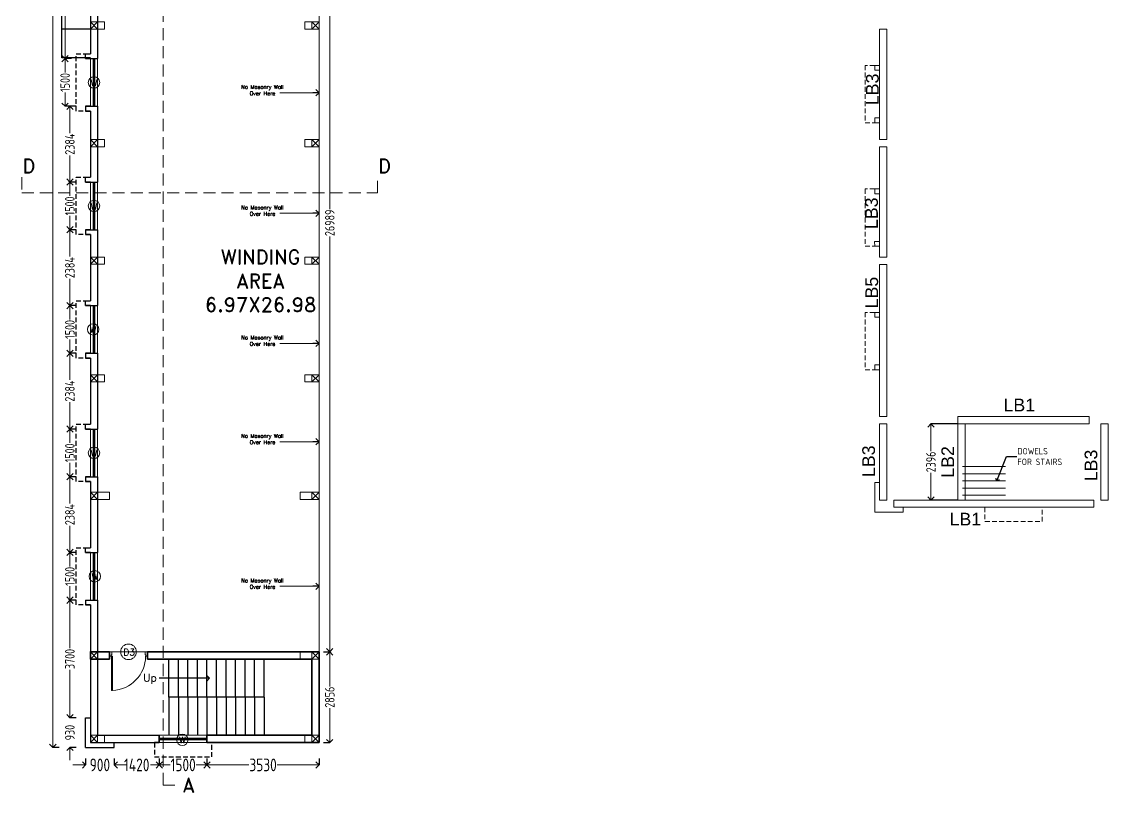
# Model space of a CAD drawing. Header units: inches. Extents: x -605 to 2991212, y -2872845 to 0.
# Drawn here: x 2172981 to 2207168, y -2717487 to -2693251 of the extents above; entities that cross this region are included whole.
import ezdxf
from ezdxf.enums import TextEntityAlignment as Align

# ---------------------------------------------------------------- set-up
doc = ezdxf.new("R2010")
doc.units = ezdxf.units.IN
doc.header["$LTSCALE"] = 600
doc.header["$MEASUREMENT"] = 0
doc.linetypes.add('DASHED', pattern=[19.05, 12.7, -6.35])
doc.linetypes.add('DASHED2', pattern=[0.375, 0.25, -0.125])
for name, color, linetype, lineweight in [('DIM', 251, 'Continuous', 0), ('FURNITURE', 23, 'Continuous', 9), ('GB', 6, 'Continuous', 20), ('object dash', 250, 'DASHED', 5), ('PV_TEXT_ROMANS', 7, 'Continuous', 0), ('rDIMension', 1, 'Continuous', 18), ('rRCC 1', 3, 'Continuous', 25), ('rRCC 2', 40, 'Continuous', 15), ('rREINF 1', 1, 'Continuous', 25), ('TEXT', 7, 'Continuous', 0), ('WALLS', 7, 'Continuous', 30)]:
    doc.layers.add(name, color=color, linetype=linetype, lineweight=lineweight)
for name, color, linetype in [('see level', 2, 'Continuous'), ('SnT-DIMENSION', 7, 'Continuous'), ('SnT-ROAD', 25, 'Continuous')]:
    doc.layers.add(name, color=color, linetype=linetype)
doc.layers.add('window', color=7, linetype='Continuous', lineweight=15, true_color=0x735461)
doc.styles.add('DIM', font='geniso.shx', dxfattribs={"width": 0.85})
doc.styles.add('PV_ROMAND', font='romand.shx')
doc.styles.add('ROMAND', font='romand.shx')
doc.styles.get("Standard").update_dxf_attribs({"font": 'arial.ttf'})
doc.dimstyles.new('ST-100', dxfattribs={"dimscale": 100, "dimtxt": 2.5, "dimasz": 2, "dimexe": 0.18, "dimexo": 0.0625, "dimgap": 0.2, "dimtad": 0, "dimdec": 0, "dimzin": 0, "dimdsep": 46, "dimtxsty": 'DIM', "dimblk": 'OPEN90', "dimcen": 0.09, "dimclrd": 256, "dimclrt": 7, "dimadec": 0, "dimazin": 0, "dimtfac": 1, "dimtdec": 0, "dimtofl": 0, "dimtmove": 0, "dimatfit": 3, "dimldrblk": 'OPEN90', "dimfxl": 1, "dimtolj": 1, "dimtzin": 0, "dimlwd": -1, "dimarcsym": 0})
doc.dimstyles.new('ST-150', dxfattribs={"dimscale": 75, "dimtxt": 3, "dimasz": 2, "dimexe": 0.18, "dimexo": 0.0625, "dimgap": 0.2, "dimtad": 0, "dimdec": 0, "dimlfac": 2, "dimzin": 0, "dimdsep": 46, "dimtxsty": 'DIM', "dimblk": 'OPEN90', "dimcen": 0.09, "dimclrd": 256, "dimclrt": 7, "dimadec": 0, "dimazin": 0, "dimtfac": 1, "dimtdec": 0, "dimtofl": 0, "dimtmove": 0, "dimatfit": 3, "dimldrblk": 'OPEN90', "dimfxl": 1, "dimtolj": 1, "dimtzin": 0, "dimlwd": -1, "dimarcsym": 0})

# ---------------------------------------------------------------- blocks, each defined once
blk = doc.blocks.new('_Open90')
at = {"color": 0, "linetype": 'ByBlock', "lineweight": -2}
for p, q in [((0, 0), (-1, 0)), ((-0.5, 0.5), (0, 0)), ((0, 0), (-0.5, -0.5))]:
    blk.add_line(p, q, dxfattribs=at)
blk = doc.blocks.new('*D1614')
at = {"layer": 'Defpoints', "color": 0}
for p in [(2202438, -2705899), (2201588, -2708295), (2202438, -2708295)]:
    blk.add_point(p, dxfattribs=at)
at = {"layer": 'rDIMension', "color": 0, "linetype": 'ByBlock', "lineweight": -2}
for p, q in [((2202438, -2705899), (2201588, -2705899)), ((2202438, -2708295), (2201588, -2708295))]:
    blk.add_line(p, q, dxfattribs=at)
at = {"layer": 'rDIMension'}
for p, q in [((2201588, -2706099), (2201588, -2706758)), ((2201588, -2708095), (2201588, -2707436))]:
    blk.add_line(p, q, dxfattribs=at)
at = {"layer": 'rDIMension', "xscale": 200, "yscale": 200, "zscale": 200}
for p, rotation in [((2201588, -2705899), 90), ((2201588, -2708295), 270)]:
    blk.add_blockref('_Open90', p, dxfattribs=dict(at, rotation=rotation))
at = {"layer": 'rDIMension', "color": 7, "insert": (2201588, -2707097), "char_height": 300, "attachment_point": 5, "rotation": 90, "style": 'DIM'}
blk.add_mtext('\\A1;2396', dxfattribs=at)
blk = doc.blocks.new('*D1706')
at = {"layer": 'Defpoints', "color": 0}
for p in [(2174989, -2689511), (2174345, -2694411), (2175139, -2694411)]:
    blk.add_point(p, dxfattribs=at)
at = {"layer": 'DIM', "color": 0, "lineweight": -2}
for p, q in [((2174545, -2689511), (2174345, -2689511)), ((2174545, -2694411), (2174345, -2694411))]:
    blk.add_line(p, q, dxfattribs=at)
at = {"layer": 'DIM'}
for p, q in [((2174345, -2689711), (2174345, -2691609)), ((2174345, -2694211), (2174345, -2692313))]:
    blk.add_line(p, q, dxfattribs=at)
at = {"layer": 'DIM', "xscale": 200, "yscale": 200, "zscale": 200}
for p, rotation in [((2174345, -2689511), 90), ((2174345, -2694411), 270)]:
    blk.add_blockref('_Open90', p, dxfattribs=dict(at, rotation=rotation))
at = {"layer": 'DIM', "color": 7, "insert": (2174345, -2691961), "char_height": 300, "attachment_point": 5, "rotation": 90, "style": 'DIM'}
blk.add_mtext('\\A1;4900', dxfattribs=at)
blk = doc.blocks.new('*D1707')
at = {"layer": 'Defpoints', "color": 0}
for p in [(2175139, -2694411), (2174345, -2695911), (2175139, -2695911)]:
    blk.add_point(p, dxfattribs=at)
at = {"layer": 'DIM', "color": 0, "lineweight": -2}
for p, q in [((2174545, -2694411), (2174345, -2694411)), ((2174545, -2695911), (2174345, -2695911))]:
    blk.add_line(p, q, dxfattribs=at)
at = {"layer": 'DIM'}
for p, q in [((2174345, -2694611), (2174345, -2694848)), ((2174345, -2695711), (2174345, -2695474))]:
    blk.add_line(p, q, dxfattribs=at)
at = {"layer": 'DIM', "xscale": 200, "yscale": 200, "zscale": 200}
for p, rotation in [((2174345, -2694411), 90), ((2174345, -2695911), 270)]:
    blk.add_blockref('_Open90', p, dxfattribs=dict(at, rotation=rotation))
at = {"layer": 'DIM', "color": 7, "insert": (2174345, -2695161), "char_height": 300, "attachment_point": 5, "rotation": 90, "style": 'DIM'}
blk.add_mtext('\\A1;1500', dxfattribs=at)
blk = doc.blocks.new('*D1708')
at = {"layer": 'Defpoints', "color": 0}
for p in [(2175139, -2695911), (2174495, -2698295), (2175139, -2698295)]:
    blk.add_point(p, dxfattribs=at)
at = {"layer": 'DIM', "color": 0, "lineweight": -2}
for p, q in [((2174695, -2695911), (2174495, -2695911)), ((2174695, -2698295), (2174495, -2698295))]:
    blk.add_line(p, q, dxfattribs=at)
at = {"layer": 'DIM'}
for p, q in [((2174495, -2696111), (2174495, -2696751)), ((2174495, -2698095), (2174495, -2697454))]:
    blk.add_line(p, q, dxfattribs=at)
at = {"layer": 'DIM', "xscale": 200, "yscale": 200, "zscale": 200}
for p, rotation in [((2174495, -2695911), 90), ((2174495, -2698295), 270)]:
    blk.add_blockref('_Open90', p, dxfattribs=dict(at, rotation=rotation))
at = {"layer": 'DIM', "color": 7, "insert": (2174495, -2697103), "char_height": 300, "attachment_point": 5, "rotation": 90, "style": 'DIM'}
blk.add_mtext('\\A1;2384', dxfattribs=at)
blk = doc.blocks.new('*D1709')
at = {"layer": 'Defpoints', "color": 0}
for p in [(2175139, -2698295), (2174495, -2699795), (2175229, -2699795)]:
    blk.add_point(p, dxfattribs=at)
at = {"layer": 'DIM', "color": 0, "lineweight": -2}
for p, q in [((2174695, -2698295), (2174495, -2698295)), ((2174695, -2699795), (2174495, -2699795))]:
    blk.add_line(p, q, dxfattribs=at)
at = {"layer": 'DIM'}
for p, q in [((2174495, -2698495), (2174495, -2698731)), ((2174495, -2699595), (2174495, -2699358))]:
    blk.add_line(p, q, dxfattribs=at)
at = {"layer": 'DIM', "xscale": 200, "yscale": 200, "zscale": 200}
for p, rotation in [((2174495, -2698295), 90), ((2174495, -2699795), 270)]:
    blk.add_blockref('_Open90', p, dxfattribs=dict(at, rotation=rotation))
at = {"layer": 'DIM', "color": 7, "insert": (2174495, -2699045), "char_height": 300, "attachment_point": 5, "rotation": 90, "style": 'DIM'}
blk.add_mtext('\\A1;1500', dxfattribs=at)
blk = doc.blocks.new('*D1710')
at = {"layer": 'Defpoints', "color": 0}
for p in [(2175229, -2699795), (2174495, -2702178), (2175139, -2702178)]:
    blk.add_point(p, dxfattribs=at)
at = {"layer": 'DIM', "color": 0, "lineweight": -2}
for p, q in [((2174695, -2699795), (2174495, -2699795)), ((2174695, -2702178), (2174495, -2702178))]:
    blk.add_line(p, q, dxfattribs=at)
at = {"layer": 'DIM'}
for p, q in [((2174495, -2699995), (2174495, -2700635)), ((2174495, -2701978), (2174495, -2701338))]:
    blk.add_line(p, q, dxfattribs=at)
at = {"layer": 'DIM', "xscale": 200, "yscale": 200, "zscale": 200}
for p, rotation in [((2174495, -2699795), 90), ((2174495, -2702178), 270)]:
    blk.add_blockref('_Open90', p, dxfattribs=dict(at, rotation=rotation))
at = {"layer": 'DIM', "color": 7, "insert": (2174495, -2700986), "char_height": 300, "attachment_point": 5, "rotation": 90, "style": 'DIM'}
blk.add_mtext('\\A1;2384', dxfattribs=at)
blk = doc.blocks.new('*D1711')
at = {"layer": 'Defpoints', "color": 0}
for p in [(2175139, -2702178), (2174495, -2703678), (2175139, -2703678)]:
    blk.add_point(p, dxfattribs=at)
at = {"layer": 'DIM', "color": 0, "lineweight": -2}
for p, q in [((2174695, -2702178), (2174495, -2702178)), ((2174695, -2703678), (2174495, -2703678))]:
    blk.add_line(p, q, dxfattribs=at)
at = {"layer": 'DIM'}
for p, q in [((2174495, -2702378), (2174495, -2702615)), ((2174495, -2703478), (2174495, -2703242))]:
    blk.add_line(p, q, dxfattribs=at)
at = {"layer": 'DIM', "xscale": 200, "yscale": 200, "zscale": 200}
for p, rotation in [((2174495, -2702178), 90), ((2174495, -2703678), 270)]:
    blk.add_blockref('_Open90', p, dxfattribs=dict(at, rotation=rotation))
at = {"layer": 'DIM', "color": 7, "insert": (2174495, -2702928), "char_height": 300, "attachment_point": 5, "rotation": 90, "style": 'DIM'}
blk.add_mtext('\\A1;1500', dxfattribs=at)
blk = doc.blocks.new('*D1712')
at = {"layer": 'Defpoints', "color": 0}
for p in [(2175139, -2703678), (2174495, -2706062), (2175139, -2706062)]:
    blk.add_point(p, dxfattribs=at)
at = {"layer": 'DIM', "color": 0, "lineweight": -2}
for p, q in [((2174695, -2703678), (2174495, -2703678)), ((2174695, -2706062), (2174495, -2706062))]:
    blk.add_line(p, q, dxfattribs=at)
at = {"layer": 'DIM'}
for p, q in [((2174495, -2703878), (2174495, -2704519)), ((2174495, -2705862), (2174495, -2705222))]:
    blk.add_line(p, q, dxfattribs=at)
at = {"layer": 'DIM', "xscale": 200, "yscale": 200, "zscale": 200}
for p, rotation in [((2174495, -2703678), 90), ((2174495, -2706062), 270)]:
    blk.add_blockref('_Open90', p, dxfattribs=dict(at, rotation=rotation))
at = {"layer": 'DIM', "color": 7, "insert": (2174495, -2704870), "char_height": 300, "attachment_point": 5, "rotation": 90, "style": 'DIM'}
blk.add_mtext('\\A1;2384', dxfattribs=at)
blk = doc.blocks.new('*D1713')
at = {"layer": 'Defpoints', "color": 0}
for p in [(2175139, -2706062), (2174495, -2707562), (2175139, -2707562)]:
    blk.add_point(p, dxfattribs=at)
at = {"layer": 'DIM', "color": 0, "lineweight": -2}
for p, q in [((2174695, -2706062), (2174495, -2706062)), ((2174695, -2707562), (2174495, -2707562))]:
    blk.add_line(p, q, dxfattribs=at)
at = {"layer": 'DIM'}
for p, q in [((2174495, -2706262), (2174495, -2706498)), ((2174495, -2707362), (2174495, -2707125))]:
    blk.add_line(p, q, dxfattribs=at)
at = {"layer": 'DIM', "xscale": 200, "yscale": 200, "zscale": 200}
for p, rotation in [((2174495, -2706062), 90), ((2174495, -2707562), 270)]:
    blk.add_blockref('_Open90', p, dxfattribs=dict(at, rotation=rotation))
at = {"layer": 'DIM', "color": 7, "insert": (2174495, -2706812), "char_height": 300, "attachment_point": 5, "rotation": 90, "style": 'DIM'}
blk.add_mtext('\\A1;1500', dxfattribs=at)
blk = doc.blocks.new('*D1714')
at = {"layer": 'Defpoints', "color": 0}
for p in [(2175139, -2707562), (2174495, -2709945), (2175139, -2709945)]:
    blk.add_point(p, dxfattribs=at)
at = {"layer": 'DIM', "color": 0, "lineweight": -2}
for p, q in [((2174695, -2707562), (2174495, -2707562)), ((2174695, -2709945), (2174495, -2709945))]:
    blk.add_line(p, q, dxfattribs=at)
at = {"layer": 'DIM'}
for p, q in [((2174495, -2707762), (2174495, -2708402)), ((2174495, -2709745), (2174495, -2709105))]:
    blk.add_line(p, q, dxfattribs=at)
at = {"layer": 'DIM', "xscale": 200, "yscale": 200, "zscale": 200}
for p, rotation in [((2174495, -2707562), 90), ((2174495, -2709945), 270)]:
    blk.add_blockref('_Open90', p, dxfattribs=dict(at, rotation=rotation))
at = {"layer": 'DIM', "color": 7, "insert": (2174495, -2708754), "char_height": 300, "attachment_point": 5, "rotation": 90, "style": 'DIM'}
blk.add_mtext('\\A1;2384', dxfattribs=at)
blk = doc.blocks.new('*D1715')
at = {"layer": 'Defpoints', "color": 0}
for p in [(2175139, -2709945), (2174495, -2711445), (2175139, -2711445)]:
    blk.add_point(p, dxfattribs=at)
at = {"layer": 'DIM', "color": 0, "lineweight": -2}
for p, q in [((2174695, -2709945), (2174495, -2709945)), ((2174695, -2711445), (2174495, -2711445))]:
    blk.add_line(p, q, dxfattribs=at)
at = {"layer": 'DIM'}
for p, q in [((2174495, -2710145), (2174495, -2710382)), ((2174495, -2711245), (2174495, -2711009))]:
    blk.add_line(p, q, dxfattribs=at)
at = {"layer": 'DIM', "xscale": 200, "yscale": 200, "zscale": 200}
for p, rotation in [((2174495, -2709945), 90), ((2174495, -2711445), 270)]:
    blk.add_blockref('_Open90', p, dxfattribs=dict(at, rotation=rotation))
at = {"layer": 'DIM', "color": 7, "insert": (2174495, -2710695), "char_height": 300, "attachment_point": 5, "rotation": 90, "style": 'DIM'}
blk.add_mtext('\\A1;1500', dxfattribs=at)
blk = doc.blocks.new('*D1716')
at = {"layer": 'Defpoints', "color": 0}
for p in [(2175139, -2711445), (2174495, -2715145), (2175139, -2715145)]:
    blk.add_point(p, dxfattribs=at)
at = {"layer": 'DIM', "color": 0, "lineweight": -2}
for p, q in [((2174695, -2711445), (2174495, -2711445)), ((2174695, -2715145), (2174495, -2715145))]:
    blk.add_line(p, q, dxfattribs=at)
at = {"layer": 'DIM'}
for p, q in [((2174495, -2711645), (2174495, -2712957)), ((2174495, -2714945), (2174495, -2713634))]:
    blk.add_line(p, q, dxfattribs=at)
at = {"layer": 'DIM', "xscale": 200, "yscale": 200, "zscale": 200}
for p, rotation in [((2174495, -2711445), 90), ((2174495, -2715145), 270)]:
    blk.add_blockref('_Open90', p, dxfattribs=dict(at, rotation=rotation))
at = {"layer": 'DIM', "color": 7, "insert": (2174495, -2713295), "char_height": 300, "attachment_point": 5, "rotation": 90, "style": 'DIM'}
blk.add_mtext('\\A1;3700', dxfattribs=at)
blk = doc.blocks.new('*D1717')
at = {"layer": 'Defpoints', "color": 0}
for p in [(2175139, -2715145), (2174495, -2716075), (2175064, -2716075)]:
    blk.add_point(p, dxfattribs=at)
at = {"layer": 'DIM'}
for p, q in [((2174495, -2714945), (2174495, -2714745)), ((2174495, -2716275), (2174495, -2716475))]:
    blk.add_line(p, q, dxfattribs=at)
at = {"layer": 'DIM', "color": 0, "lineweight": -2}
for p, q in [((2174695, -2715145), (2174495, -2715145)), ((2174695, -2716075), (2174495, -2716075))]:
    blk.add_line(p, q, dxfattribs=at)
at = {"layer": 'DIM', "xscale": 200, "yscale": 200, "zscale": 200}
for p, rotation in [((2174495, -2715145), 270), ((2174495, -2716075), 90)]:
    blk.add_blockref('_Open90', p, dxfattribs=dict(at, rotation=rotation))
at = {"layer": 'DIM', "color": 7, "insert": (2174495, -2715610), "char_height": 300, "attachment_point": 5, "rotation": 90, "style": 'DIM'}
blk.add_mtext('\\A1;930', dxfattribs=at)
blk = doc.blocks.new('*D1721')
at = {"layer": 'Defpoints', "color": 0}
for p in [(2173959, -2628655), (2174989, -2628655), (2174989, -2716075)]:
    blk.add_point(p, dxfattribs=at)
at = {"layer": 'DIM', "color": 0, "lineweight": -2}
for p, q in [((2174159, -2628655), (2173959, -2628655)), ((2174159, -2716075), (2173959, -2716075))]:
    blk.add_line(p, q, dxfattribs=at)
at = {"layer": 'DIM'}
for p, q in [((2173959, -2628855), (2173959, -2671925)), ((2173959, -2715875), (2173959, -2672806))]:
    blk.add_line(p, q, dxfattribs=at)
at = {"layer": 'DIM', "xscale": 200, "yscale": 200, "zscale": 200}
for p, rotation in [((2173959, -2628655), 90), ((2173959, -2716075), 270)]:
    blk.add_blockref('_Open90', p, dxfattribs=dict(at, rotation=rotation))
at = {"layer": 'DIM', "color": 7, "insert": (2173959, -2672365), "char_height": 300, "attachment_point": 5, "rotation": 90, "style": 'DIM'}
blk.add_mtext('\\A1;87420', dxfattribs=at)
blk = doc.blocks.new('*D1729')
at = {"layer": 'Defpoints', "color": 0}
for p in [(2174989, -2716075), (2175889, -2716075), (2175889, -2716627)]:
    blk.add_point(p, dxfattribs=at)
at = {"layer": 'DIM', "color": 0, "lineweight": -2}
for p, q in [((2174989, -2716427), (2174989, -2716627)), ((2175889, -2716427), (2175889, -2716627))]:
    blk.add_line(p, q, dxfattribs=at)
at = {"layer": 'DIM'}
for p, q in [((2174789, -2716627), (2174589, -2716627)), ((2176089, -2716627), (2176289, -2716627))]:
    blk.add_line(p, q, dxfattribs=at)
at = {"layer": 'DIM', "xscale": 200, "yscale": 200, "zscale": 200}
blk.add_blockref('_Open90', (2174989, -2716627), dxfattribs=at)
at = {"layer": 'DIM', "xscale": 200, "yscale": 200, "zscale": 200, "rotation": 180}
blk.add_blockref('_Open90', (2175889, -2716627), dxfattribs=at)
at = {"layer": 'DIM', "color": 7, "insert": (2175439, -2716627), "char_height": 400, "attachment_point": 5, "style": 'DIM'}
blk.add_mtext('\\A1;900', dxfattribs=at)
blk = doc.blocks.new('*D1730')
at = {"layer": 'Defpoints', "color": 0}
for p in [(2175889, -2715925), (2177309, -2715835), (2177309, -2716627)]:
    blk.add_point(p, dxfattribs=at)
at = {"layer": 'DIM', "color": 0, "lineweight": -2}
for p, q in [((2175889, -2716427), (2175889, -2716627)), ((2177309, -2716427), (2177309, -2716627))]:
    blk.add_line(p, q, dxfattribs=at)
at = {"layer": 'DIM'}
for p, q in [((2176089, -2716627), (2176171, -2716627)), ((2177109, -2716627), (2177027, -2716627))]:
    blk.add_line(p, q, dxfattribs=at)
at = {"layer": 'DIM', "xscale": 200, "yscale": 200, "zscale": 200, "rotation": 180}
blk.add_blockref('_Open90', (2175889, -2716627), dxfattribs=at)
at = {"layer": 'DIM', "xscale": 200, "yscale": 200, "zscale": 200}
blk.add_blockref('_Open90', (2177309, -2716627), dxfattribs=at)
at = {"layer": 'DIM', "color": 7, "insert": (2176599, -2716627), "char_height": 400, "attachment_point": 5, "style": 'DIM'}
blk.add_mtext('\\A1;1420', dxfattribs=at)
blk = doc.blocks.new('*D1731')
at = {"layer": 'Defpoints', "color": 0}
for p in [(2177309, -2715925), (2178809, -2715925), (2178809, -2716627)]:
    blk.add_point(p, dxfattribs=at)
at = {"layer": 'DIM', "color": 0, "lineweight": -2}
for p, q in [((2177309, -2716427), (2177309, -2716627)), ((2178809, -2716427), (2178809, -2716627))]:
    blk.add_line(p, q, dxfattribs=at)
at = {"layer": 'DIM'}
for p, q in [((2177509, -2716627), (2177648, -2716627)), ((2178609, -2716627), (2178470, -2716627))]:
    blk.add_line(p, q, dxfattribs=at)
at = {"layer": 'DIM', "xscale": 200, "yscale": 200, "zscale": 200, "rotation": 180}
blk.add_blockref('_Open90', (2177309, -2716627), dxfattribs=at)
at = {"layer": 'DIM', "xscale": 200, "yscale": 200, "zscale": 200}
blk.add_blockref('_Open90', (2178809, -2716627), dxfattribs=at)
at = {"layer": 'DIM', "color": 7, "insert": (2178059, -2716627), "char_height": 400, "attachment_point": 5, "style": 'DIM'}
blk.add_mtext('\\A1;1500', dxfattribs=at)
blk = doc.blocks.new('*D1732')
at = {"layer": 'Defpoints', "color": 0}
for p in [(2178809, -2715925), (2182339, -2715925), (2182339, -2716627)]:
    blk.add_point(p, dxfattribs=at)
at = {"layer": 'DIM', "color": 0, "lineweight": -2}
for p, q in [((2178809, -2716427), (2178809, -2716627)), ((2182339, -2716427), (2182339, -2716627))]:
    blk.add_line(p, q, dxfattribs=at)
at = {"layer": 'DIM'}
for p, q in [((2179009, -2716627), (2180129, -2716627)), ((2182139, -2716627), (2181019, -2716627))]:
    blk.add_line(p, q, dxfattribs=at)
at = {"layer": 'DIM', "xscale": 200, "yscale": 200, "zscale": 200, "rotation": 180}
blk.add_blockref('_Open90', (2178809, -2716627), dxfattribs=at)
at = {"layer": 'DIM', "xscale": 200, "yscale": 200, "zscale": 200}
blk.add_blockref('_Open90', (2182339, -2716627), dxfattribs=at)
at = {"layer": 'DIM', "color": 7, "insert": (2180574, -2716627), "char_height": 400, "attachment_point": 5, "style": 'DIM'}
blk.add_mtext('\\A1;3530', dxfattribs=at)
blk = doc.blocks.new('door1')
at = {"layer": 'FURNITURE', "ltscale": 10}
blk.add_line((-29102.5, -2427.7), (-29134, -2427.7), dxfattribs=at)
for points in [[(-29103.3, -2391.1), (-29103.3, -2423.5), (-29102.2, -2423.5), (-29102.2, -2391.1)], [(-29134, -2425), (-29134.5, -2425), (-29134.5, -2423.5), (-29136.2, -2423.5), (-29136.2, -2427.7), (-29134, -2427.7)], [(-29102.5, -2425), (-29102, -2425), (-29102, -2423.5), (-29100.2, -2423.5), (-29100.2, -2427.7), (-29102.5, -2427.7)]]:
    blk.add_lwpolyline(points, close=True, dxfattribs=at)
blk.add_arc((-29102.2, -2423.5), 32.2, 91.8346, 180, dxfattribs=at)
blk = doc.blocks.new('sdfvgfdd')
at = {"layer": 'TEXT'}
blk.add_circle((2432365, -2352025), 179, dxfattribs=at)
at = {"layer": 'TEXT', "insert": (2432263, -2351932), "char_height": 200, "attachment_point": 1, "style": 'PV_ROMAND'}
blk.add_mtext('W', dxfattribs=at)
blk = doc.blocks.new('*D1738')
at = {"layer": 'Defpoints', "color": 0}
for p in [(2182339, -2713070), (2182339, -2715925), (2182673, -2715925)]:
    blk.add_point(p, dxfattribs=at)
at = {"layer": 'DIM', "color": 0, "lineweight": -2}
for p, q in [((2182473, -2713070), (2182673, -2713070)), ((2182473, -2715925), (2182673, -2715925))]:
    blk.add_line(p, q, dxfattribs=at)
at = {"layer": 'DIM'}
for p, q in [((2182673, -2713270), (2182673, -2714159)), ((2182673, -2715725), (2182673, -2714837))]:
    blk.add_line(p, q, dxfattribs=at)
at = {"layer": 'DIM', "xscale": 200, "yscale": 200, "zscale": 200}
for p, rotation in [((2182673, -2713070), 90), ((2182673, -2715925), 270)]:
    blk.add_blockref('_Open90', p, dxfattribs=dict(at, rotation=rotation))
at = {"layer": 'DIM', "color": 7, "insert": (2182673, -2714498), "char_height": 300, "attachment_point": 5, "rotation": 90, "style": 'DIM'}
blk.add_mtext('\\A1;2856', dxfattribs=at)
blk = doc.blocks.new('*D1739')
at = {"layer": 'Defpoints', "color": 0}
for p in [(2182224, -2686081), (2182673, -2686081), (2182339, -2713070)]:
    blk.add_point(p, dxfattribs=at)
at = {"layer": 'DIM', "color": 0, "lineweight": -2}
for p, q in [((2182473, -2686081), (2182673, -2686081)), ((2182473, -2713070), (2182673, -2713070))]:
    blk.add_line(p, q, dxfattribs=at)
at = {"layer": 'DIM'}
for p, q in [((2182673, -2686281), (2182673, -2699147)), ((2182673, -2712870), (2182673, -2700004))]:
    blk.add_line(p, q, dxfattribs=at)
at = {"layer": 'DIM', "xscale": 200, "yscale": 200, "zscale": 200}
for p, rotation in [((2182673, -2686081), 90), ((2182673, -2713070), 270)]:
    blk.add_blockref('_Open90', p, dxfattribs=dict(at, rotation=rotation))
at = {"layer": 'DIM', "color": 7, "insert": (2182673, -2699575), "char_height": 300, "attachment_point": 5, "rotation": 90, "style": 'DIM'}
blk.add_mtext('\\A1;26989', dxfattribs=at)
blk = doc.blocks.new('D3')
at = {"layer": 'TEXT'}
blk.add_circle((2460019, -2289364), 246, dxfattribs=at)
at = {"layer": 'TEXT', "insert": (2459861, -2289271), "char_height": 206.1, "attachment_point": 1, "style": 'PV_ROMAND'}
blk.add_mtext('D3', dxfattribs=at)

msp = doc.modelspace()

# ---------------------------------------------------------------- linework, layer by layer
at = {"color": 1, "linetype": 'ByBlock'}
for p, q in [((2174239.2, -2694382.5), (2174239.2, -2688232.5)), ((2175139.2, -2693482.5), (2174239.2, -2693482.5)), ((2175139.2, -2694382.5), (2174239.2, -2694382.5)), ((2177609.2, -2714499.9), (2177609.2, -2713299.9)), ((2177909.2, -2714499.9), (2177909.2, -2713299.9)), ((2178209.2, -2714499.9), (2178209.2, -2713299.9)), ((2178509.2, -2714499.9), (2178509.2, -2713299.9)), ((2178809.2, -2714499.9), (2178809.2, -2713299.9)), ((2179109.2, -2714499.9), (2179109.2, -2713299.9)), ((2179409.2, -2714499.9), (2179409.2, -2713299.9)), ((2179709.2, -2714499.9), (2179709.2, -2713299.9)), ((2180009.2, -2714499.9), (2180009.2, -2713299.9)), ((2180309.2, -2714499.9), (2180309.2, -2713299.9)), ((2180609.2, -2714499.9), (2180609.2, -2713299.9)), ((2177609.2, -2714499.9), (2177609.2, -2715699.9)), ((2180609.2, -2714499.9), (2177609.2, -2714499.9)), ((2177909.2, -2714499.9), (2177909.2, -2715699.9)), ((2178209.2, -2714499.9), (2178209.2, -2715699.9)), ((2178509.2, -2714499.9), (2178509.2, -2715699.9)), ((2178809.2, -2714499.9), (2178809.2, -2715699.9)), ((2179109.2, -2714499.9), (2179109.2, -2715699.9)), ((2179409.2, -2714499.9), (2179409.2, -2715699.9)), ((2179709.2, -2714499.9), (2179709.2, -2715699.9)), ((2180009.2, -2714499.9), (2180009.2, -2715699.9)), ((2180309.2, -2714499.9), (2180309.2, -2715699.9)), ((2180609.2, -2714499.9), (2180609.2, -2715699.9))]:
    msp.add_line(p, q, dxfattribs=at)
at = {"color": 7, "linetype": 'DASHED2'}
for p, q in [((2174689.2, -2696061.2), (2174689.2, -2694261)), ((2174689.2, -2694261), (2175139.2, -2694261)), ((2175139.2, -2696061.2), (2174689.2, -2696061.2)), ((2174689.2, -2699944.9), (2174689.2, -2698144.6)), ((2174689.2, -2698144.6), (2175139.2, -2698144.6)), ((2175139.2, -2699944.9), (2174689.2, -2699944.9)), ((2174689.2, -2703828.5), (2174689.2, -2702028.2)), ((2174689.2, -2702028.2), (2175139.2, -2702028.2)), ((2175139.2, -2703828.5), (2174689.2, -2703828.5)), ((2174689.2, -2707712.1), (2174689.2, -2705911.8)), ((2174689.2, -2705911.8), (2175139.2, -2705911.8)), ((2175139.2, -2707712.1), (2174689.2, -2707712.1)), ((2174689.2, -2711595.7), (2174689.2, -2709795.5)), ((2174689.2, -2709795.5), (2175139.2, -2709795.5)), ((2175139.2, -2711595.7), (2174689.2, -2711595.7)), ((2177309.2, -2715925.3), (2177159.2, -2715925.3)), ((2177159.2, -2715925.4), (2177159.2, -2716375.3)), ((2178959.2, -2715925.3), (2178809.2, -2715925.3)), ((2178959.2, -2716375.3), (2178959.2, -2715925.3)), ((2177159.2, -2716375.3), (2178959.2, -2716375.2))]:
    msp.add_line(p, q, dxfattribs=at)
at = {"layer": 'GB', "color": 1, "linetype": 'ByBlock'}
for points in [[(2200197.5, -2696951.8), (2199967.5, -2696951.8), (2199967.5, -2693480.3), (2200197.5, -2693480.3)], [(2200197.5, -2700651.8), (2199967.5, -2700651.8), (2199967.5, -2697181.8), (2200197.5, -2697181.8)], [(2200197.5, -2705669.2), (2199967.5, -2705669.2), (2199967.5, -2700881.8), (2200197.5, -2700881.8)], [(2200197.5, -2708294.8), (2199967.5, -2708294.8), (2199967.5, -2705899.2), (2200197.5, -2705899.2)], [(2206567.5, -2705669.2), (2202437.5, -2705669.2), (2202437.5, -2705899.2), (2206567.5, -2705899.2)], [(2202667.5, -2708294.8), (2202437.5, -2708294.8), (2202437.5, -2705899.2), (2202667.5, -2705899.2)], [(2206937.5, -2705899.2), (2207167.5, -2705899.2), (2207167.5, -2708294.8), (2206937.5, -2708294.8)], [(2200417.5, -2708524.8), (2206717.5, -2708524.8), (2206717.5, -2708294.8), (2200417.5, -2708294.8)]]:
    msp.add_lwpolyline(points, close=True, dxfattribs=at)
at = {"layer": 'GB', "color": 2, "linetype": 'DASHED2'}
for points in [[(2199817.5, -2694627.5), (2199517.5, -2694627.5), (2199517.5, -2696427.8), (2199817.5, -2696427.8)], [(2199817.5, -2698511.1), (2199517.5, -2698511.1), (2199517.5, -2700311.4), (2199817.5, -2700311.4)], [(2199817.5, -2702394.8), (2199517.5, -2702394.8), (2199517.5, -2704195), (2199817.5, -2704195)], [(2203287.5, -2708524.8), (2203287.5, -2708974.7), (2205087.5, -2708974.7), (2205087.5, -2708524.8)]]:
    msp.add_lwpolyline(points, dxfattribs=at)
at = {"layer": 'GB', "color": 1, "linetype": 'ByBlock'}
for points in [[(2199967.5, -2694777.5), (2199817.5, -2694777.5), (2199817.5, -2694627.5), (2199967.5, -2694627.5)], [(2199967.5, -2696427.8), (2199817.5, -2696427.8), (2199817.5, -2696277.8), (2199967.5, -2696277.5)], [(2199967.5, -2698661.1), (2199817.5, -2698661.1), (2199817.5, -2698511.1), (2199967.5, -2698511.1)], [(2199967.5, -2700311.4), (2199817.5, -2700311.4), (2199817.2, -2700161.4), (2199967.5, -2700161.1)], [(2199967.5, -2702544.8), (2199817.5, -2702544.8), (2199817.5, -2702394.8), (2199967.5, -2702394.8)], [(2199967.5, -2704195), (2199817.5, -2704195), (2199817.5, -2704044.8), (2199967.5, -2704044.8)], [(2199967.5, -2707744.8), (2199817.5, -2707744.8), (2199817.5, -2708674.8), (2200717.5, -2708674.8), (2200717.5, -2708524.8)]]:
    msp.add_lwpolyline(points, dxfattribs=at)
at = {"layer": 'GB', "color": 3, "linetype": 'ByBlock'}
for points in [[(2202580.3, -2707240.3), (2203938.1, -2707240.3)], [(2202580.3, -2707466.9), (2203938.1, -2707466.9)], [(2202580.3, -2707693.5), (2203938.1, -2707693.5)], [(2202580.3, -2707920.2), (2203938.1, -2707920.2)], [(2202580.3, -2708146.8), (2203938.1, -2708146.8)]]:
    msp.add_lwpolyline(points, dxfattribs=at)
at = {"layer": 'object dash', "color": 1, "ltscale": 0.05}
for points in [[(2177801.9, -2717261.6), (2177429, -2717261.6), (2177429, -2626488), (2177801.9, -2626488)], [(2172980.5, -2698142.6), (2172980.5, -2698635.6), (2184171.8, -2698635.6), (2184171.8, -2698142.6)]]:
    msp.add_lwpolyline(points, dxfattribs=at)
at = {"layer": 'rRCC 2', "color": 6}
for p, q in [((2175139.2, -2693251), (2175369.2, -2693481)), ((2175139.2, -2693481), (2175369.2, -2693251)), ((2182339.2, -2693251), (2182109.2, -2693481)), ((2182339.2, -2693481), (2182109.2, -2693251)), ((2175139.2, -2696952.5), (2175369.2, -2697182.5)), ((2175139.2, -2697182.5), (2175369.2, -2696952.5)), ((2182339.2, -2696952.5), (2182109.2, -2697182.5)), ((2182339.2, -2697182.5), (2182109.2, -2696952.5)), ((2175139.2, -2700651), (2175369.2, -2700881)), ((2175139.2, -2700881), (2175369.2, -2700651)), ((2182339.2, -2700651), (2182109.2, -2700881)), ((2182339.2, -2700881), (2182109.2, -2700651)), ((2175139.2, -2704352.5), (2175369.2, -2704582.5)), ((2175139.2, -2704582.5), (2175369.2, -2704352.5)), ((2182339.2, -2704352.5), (2182109.2, -2704582.5)), ((2182339.2, -2704582.5), (2182109.2, -2704352.5)), ((2175139.2, -2708052.5), (2175369.2, -2708282.5)), ((2175139.2, -2708282.5), (2175369.2, -2708052.5)), ((2182339.2, -2708051), (2182109.2, -2708281)), ((2182339.2, -2708281), (2182109.2, -2708051)), ((2175139.2, -2713069.9), (2175369.2, -2713299.9)), ((2175139.2, -2713299.9), (2175369.2, -2713069.9)), ((2182339.2, -2713069.9), (2182109.2, -2713299.9)), ((2182339.2, -2713299.9), (2182109.2, -2713069.9)), ((2175139.2, -2715695.5), (2175369.2, -2715925.5)), ((2175139.2, -2715925.5), (2175369.2, -2715695.5)), ((2182339.2, -2715695.5), (2182109.2, -2715925.5)), ((2182339.2, -2715925.5), (2182109.2, -2715695.5))]:
    msp.add_line(p, q, dxfattribs=at)
for points in [[(2175139.2, -2693481), (2175139.2, -2693251), (2175589.2, -2693251), (2175589.2, -2693481)], [(2175139.2, -2693251), (2175369.2, -2693251), (2175369.2, -2693481), (2175139.2, -2693481)], [(2182339.2, -2693481), (2182339.2, -2693251), (2181889.2, -2693251), (2181889.2, -2693481)], [(2182339.2, -2693251), (2182109.2, -2693251), (2182109.2, -2693481), (2182339.2, -2693481)], [(2175139.2, -2697182.5), (2175139.2, -2696952.5), (2175589.2, -2696952.5), (2175589.2, -2697182.5)], [(2175139.2, -2696952.5), (2175369.2, -2696952.5), (2175369.2, -2697182.5), (2175139.2, -2697182.5)], [(2182339.2, -2697182.5), (2182339.2, -2696952.5), (2181889.2, -2696952.5), (2181889.2, -2697182.5)], [(2182339.2, -2696952.5), (2182109.2, -2696952.5), (2182109.2, -2697182.5), (2182339.2, -2697182.5)], [(2175139.2, -2700881), (2175139.2, -2700651), (2175589.2, -2700651), (2175589.2, -2700881)], [(2175139.2, -2700651), (2175369.2, -2700651), (2175369.2, -2700881), (2175139.2, -2700881)], [(2182339.2, -2700881), (2182339.2, -2700651), (2181889.2, -2700651), (2181889.2, -2700881)], [(2182339.2, -2700651), (2182109.2, -2700651), (2182109.2, -2700881), (2182339.2, -2700881)], [(2175139.2, -2704582.5), (2175139.2, -2704352.5), (2175589.2, -2704352.5), (2175589.2, -2704582.5)], [(2175139.2, -2704352.5), (2175369.2, -2704352.5), (2175369.2, -2704582.5), (2175139.2, -2704582.5)], [(2182339.2, -2704582.5), (2182339.2, -2704352.5), (2181889.2, -2704352.5), (2181889.2, -2704582.5)], [(2182339.2, -2704352.5), (2182109.2, -2704352.5), (2182109.2, -2704582.5), (2182339.2, -2704582.5)], [(2175139.2, -2708282.5), (2175139.2, -2708052.5), (2175739.2, -2708052.5), (2175739.2, -2708282.5)], [(2175139.2, -2708052.5), (2175369.2, -2708052.5), (2175369.2, -2708282.5), (2175139.2, -2708282.5)], [(2182339.2, -2708281), (2182339.2, -2708051), (2181739.2, -2708051), (2181739.2, -2708281)], [(2182339.2, -2708051), (2182109.2, -2708051), (2182109.2, -2708281), (2182339.2, -2708281)], [(2175139.2, -2713069.9), (2175369.2, -2713069.9), (2175369.2, -2713299.9), (2175139.2, -2713299.9)], [(2182339.2, -2713299.9), (2182339.2, -2713069.9), (2181739.2, -2713069.9), (2181739.2, -2713299.9)], [(2182339.2, -2713069.9), (2182109.2, -2713069.9), (2182109.2, -2713299.9), (2182339.2, -2713299.9)], [(2175139.2, -2715925.5), (2175139.2, -2715695.5), (2175589.2, -2715695.5), (2175589.2, -2715925.5)], [(2175139.2, -2715695.5), (2175369.2, -2715695.5), (2175369.2, -2715925.5), (2175139.2, -2715925.5)], [(2182339.2, -2715925.5), (2182339.2, -2715695.5), (2181889.2, -2715695.5), (2181889.2, -2715925.5)], [(2182339.2, -2715695.5), (2182109.2, -2715695.5), (2182109.2, -2715925.5), (2182339.2, -2715925.5)]]:
    msp.add_lwpolyline(points, close=True, dxfattribs=at)
at = {"layer": 'see level', "color": 7, "linetype": 'ByBlock', "lineweight": 35}
for p, q in [((2182339.2, -2713069.9), (2176939.2, -2713069.9)), ((2176939.2, -2713299.9), (2176939.2, -2713069.9)), ((2182339.2, -2713069.9), (2182339.2, -2715925.5)), ((2182109.2, -2713299.9), (2176939.2, -2713299.9)), ((2182109.2, -2713299.9), (2182109.2, -2715695.5)), ((2177309.2, -2715925.4), (2177309.2, -2715695.4)), ((2178809.2, -2715925.4), (2178809.2, -2715695.4)), ((2178809.2, -2715695.4), (2182109.2, -2715695.5)), ((2178809.2, -2715925.4), (2182339.2, -2715925.5))]:
    msp.add_line(p, q, dxfattribs=at)
msp.add_lwpolyline([(2175139.2, -2713299.9), (2175139.2, -2713069.9), (2175739.2, -2713069.9), (2175739.2, -2713299.9)], close=True, dxfattribs=at)
at = {"layer": 'WALLS', "linetype": 'ByBlock'}
for p, q in [((2175369.2, -2688081), (2175369.2, -2694411)), ((2175139.2, -2689511), (2175139.2, -2694261)), ((2174989.2, -2694411), (2174989.2, -2694261)), ((2174989.2, -2694261), (2175139.2, -2694261)), ((2174989.2, -2694411), (2175139.2, -2694411)), ((2175139.2, -2694411), (2174989.2, -2694411)), ((2175139.2, -2694411), (2175369.2, -2694411)), ((2174989.2, -2695911), (2175139.2, -2695911)), ((2175139.2, -2695911), (2174989.2, -2695911.2)), ((2174989.2, -2695911.2), (2174989.2, -2696061.2)), ((2175139.2, -2695911), (2175369.2, -2695911)), ((2175369.2, -2695911), (2175369.2, -2698294.6)), ((2174989.2, -2696061.2), (2175139.2, -2696061.2)), ((2175139.2, -2696061.2), (2175139.2, -2698144.6)), ((2174989.2, -2698294.6), (2174989.2, -2698144.6)), ((2174989.2, -2698144.6), (2175139.2, -2698144.6)), ((2174989.2, -2698294.6), (2175139.2, -2698294.6)), ((2175139.2, -2698294.6), (2174989.2, -2698294.6)), ((2175139.2, -2698294.6), (2175369.2, -2698294.6)), ((2174989.2, -2699794.6), (2175139.2, -2699794.6)), ((2175139.2, -2699794.6), (2174989.2, -2699794.9)), ((2174989.2, -2699794.9), (2174989.2, -2699944.9)), ((2174989.2, -2699944.9), (2175139.2, -2699944.9)), ((2175139.2, -2699794.6), (2175369.2, -2699794.6)), ((2175139.2, -2699944.9), (2175139.2, -2702028.2)), ((2175369.2, -2699794.6), (2175369.2, -2702178.2)), ((2174989.2, -2702178.2), (2174989.2, -2702028.2)), ((2174989.2, -2702028.2), (2175139.2, -2702028.2)), ((2174989.2, -2702178.2), (2175139.2, -2702178.2)), ((2175139.2, -2702178.2), (2174989.2, -2702178.2)), ((2175139.2, -2702178.2), (2175369.2, -2702178.2)), ((2174989.2, -2703678.2), (2175139.2, -2703678.2)), ((2175139.2, -2703678.2), (2174989.2, -2703678.5)), ((2174989.2, -2703678.5), (2174989.2, -2703828.5)), ((2174989.2, -2703828.5), (2175139.2, -2703828.5)), ((2175139.2, -2703678.2), (2175369.2, -2703678.2)), ((2175139.2, -2703828.5), (2175139.2, -2705911.8)), ((2175369.2, -2703678.2), (2175369.2, -2706061.8)), ((2174989.2, -2706061.8), (2174989.2, -2705911.8)), ((2174989.2, -2705911.8), (2175139.2, -2705911.8)), ((2174989.2, -2706061.8), (2175139.2, -2706061.8)), ((2175139.2, -2706061.8), (2174989.2, -2706061.8)), ((2175139.2, -2706061.8), (2175369.2, -2706061.8)), ((2174989.2, -2707561.8), (2175139.2, -2707561.8)), ((2175139.2, -2707561.8), (2174989.2, -2707562.1)), ((2174989.2, -2707562.1), (2174989.2, -2707712.1)), ((2175139.2, -2707561.8), (2175369.2, -2707561.8)), ((2175369.2, -2707561.8), (2175369.2, -2709945.5)), ((2174989.2, -2707712.1), (2175139.2, -2707712.1)), ((2175139.2, -2707712.1), (2175139.2, -2709795.5)), ((2174989.2, -2709945.5), (2174989.2, -2709795.5)), ((2174989.2, -2709795.5), (2175139.2, -2709795.5)), ((2174989.2, -2709945.5), (2175139.2, -2709945.5)), ((2175139.2, -2709945.5), (2174989.2, -2709945.5)), ((2175139.2, -2709945.5), (2175369.2, -2709945.5)), ((2174989.2, -2711445.5), (2175139.2, -2711445.5)), ((2174989.2, -2711445.5), (2175139.2, -2711445.5)), ((2174989.2, -2711445.7), (2174989.2, -2711595.7)), ((2174989.2, -2711595.7), (2175139.2, -2711595.7)), ((2175139.2, -2711445.5), (2175369.2, -2711445.5)), ((2175139.2, -2711595.7), (2175139.2, -2715925.5)), ((2175369.2, -2711445.5), (2175369.2, -2715695.5)), ((2174989.2, -2716075.5), (2174989.2, -2715145.5)), ((2174989.2, -2715145.5), (2175139.2, -2715145.5)), ((2175369.2, -2715695.5), (2177309.2, -2715695.4)), ((2174989.2, -2716075.5), (2175889.2, -2716075.5)), ((2174989.2, -2716075.5), (2175139.2, -2716075.5)), ((2175139.2, -2715925.5), (2177309.2, -2715925.4)), ((2175889.2, -2716075.5), (2175889.2, -2715925.5))]:
    msp.add_line(p, q, dxfattribs=at)
at = {"layer": 'window', "color": 146, "linetype": 'ByBlock', "true_color": 0x105689}
for p, q in [((2182339.2, -2686081), (2182339.2, -2713069.9)), ((2175139.2, -2694411), (2175139.2, -2695911)), ((2175229.2, -2694411), (2175229.2, -2695911)), ((2175254.2, -2694411), (2175254.2, -2695911)), ((2175279.2, -2694411), (2175279.2, -2695911)), ((2175369.2, -2694411), (2175369.2, -2695911)), ((2175139.2, -2698294.6), (2175139.2, -2699794.6)), ((2175229.2, -2698294.6), (2175229.2, -2699794.6)), ((2175254.2, -2698294.6), (2175254.2, -2699794.6)), ((2175279.2, -2698294.6), (2175279.2, -2699794.6)), ((2175369.2, -2698294.6), (2175369.2, -2699794.6)), ((2175139.2, -2702178.2), (2175139.2, -2703678.2)), ((2175229.2, -2702178.2), (2175229.2, -2703678.2)), ((2175254.2, -2702178.2), (2175254.2, -2703678.2)), ((2175279.2, -2702178.2), (2175279.2, -2703678.2)), ((2175369.2, -2702178.2), (2175369.2, -2703678.2)), ((2175139.2, -2706061.8), (2175139.2, -2707561.8)), ((2175229.2, -2706061.8), (2175229.2, -2707561.8)), ((2175254.2, -2706061.8), (2175254.2, -2707561.8)), ((2175279.2, -2706061.8), (2175279.2, -2707561.8)), ((2175369.2, -2706061.8), (2175369.2, -2707561.8)), ((2175139.2, -2709945.5), (2175139.2, -2711445.5)), ((2175229.2, -2709945.5), (2175229.2, -2711445.5)), ((2175254.2, -2709945.5), (2175254.2, -2711445.5)), ((2175279.2, -2709945.5), (2175279.2, -2711445.5)), ((2175369.2, -2709945.5), (2175369.2, -2711445.5)), ((2178809.1, -2715695.3), (2177309.1, -2715695.3)), ((2178809.1, -2715785.3), (2177309.1, -2715785.3)), ((2178809.1, -2715810.3), (2177309.1, -2715810.3)), ((2178809.1, -2715835.3), (2177309.1, -2715835.3)), ((2178809.1, -2715925.3), (2177309.1, -2715925.3))]:
    msp.add_line(p, q, dxfattribs=at)

# ---------------------------------------------------------------- block references
at = {"layer": 'FURNITURE', "xscale": 33.33333333364662, "yscale": 33.33333333364662, "zscale": 33.33333333364662, "rotation": 180}
msp.add_blockref('door1', (1205731.2, -2793992.5), dxfattribs=at)
at = {"layer": 'SnT-ROAD', "color": 4, "linetype": 'ByBlock'}
for name, p in [('sdfvgfdd', (-257111, -343136.3)), ('sdfvgfdd', (-257111, -347020)), ('sdfvgfdd', (-257136, -350903.6)), ('sdfvgfdd', (-257111, -354787.2)), ('sdfvgfdd', (-257086, -358670.8)), ('D3', (-283679.4, -423706.3)), ('sdfvgfdd', (-254331, -363810.7))]:
    msp.add_blockref(name, p, dxfattribs=at)

# ---------------------------------------------------------------- texts
at = {"layer": 'PV_TEXT_ROMANS', "char_height": 450, "attachment_point": 1, "style": 'PV_ROMAND'}
for s, insert in [('\\pxqc;D', (2172977.9, -2697562.7)), ('\\pxqc;D', (2184169.1, -2697562.7)), ('\\pxqc;WINDING\\PAREA\\P6.97X26.98', (2178740.3, -2700425.8)), ('\\pxqc;A', (2178006.1, -2717037.2))]:
    msp.add_mtext(s, dxfattribs=dict(at, insert=insert))
at = {"layer": 'rRCC 1', "color": 7, "insert": (2204309.7, -2706926.2), "char_height": 200, "attachment_point": 4, "style": 'DIM'}
msp.add_mtext('\\A1;DOWELS \\PFOR STAIRS', dxfattribs=at)
at = {"layer": 'rRCC 2'}
for s, p in [('LB3', (2199744.6, -2695378.4)), ('LB3', (2199717.6, -2699275.6)), ('LB5', (2199724.7, -2701770)), ('LB3', (2199627.5, -2707074.4)), ('LB2', (2202118.5, -2707098.2)), ('LB3', (2206623.4, -2707207.8))]:
    msp.add_text(s, height=400, rotation=90, dxfattribs=at).set_placement(p, align=Align.MIDDLE_CENTER)
for p in [(2204368.3, -2705306.4), (2202670.9, -2708895.8)]:
    msp.add_text('LB1', height=400, dxfattribs=at).set_placement(p, align=Align.MIDDLE_CENTER)
at = {"layer": 'SnT-DIMENSION', "linetype": 'ByBlock', "attachment_point": 3, "style": 'ROMAND'}
for s, insert, char_height, width in [('\\A1;\\pxqc;No Masonry Wall Over Here', (2181363.4, -2695241.9), 120, 1617.645), ('\\A1;\\pxqc;No Masonry Wall Over Here', (2181363.4, -2699033.4), 120, 1617.645), ('\\A1;\\pxqc;No Masonry Wall Over Here', (2181363.4, -2703124.4), 120, 1617.645), ('\\A1;\\pxqc;No Masonry Wall Over Here', (2181363.4, -2706218.4), 120, 1617.645), ('\\A1;\\pxqc;No Masonry Wall Over Here', (2181363.4, -2710765.9), 120, 1617.645), ('\\A1;\\pxqc;Up', (2178719.6, -2713760.9), 240, 3407.38)]:
    msp.add_mtext(s, dxfattribs=dict(at, insert=insert, char_height=char_height, width=width))

# ---------------------------------------------------------------- dimensions: what is measured, and where the dimension line sits
at = {"layer": 'DIM'}
for base, p1, p2, override, picture, middle in [((2173959.3, -2628655.5), (2174989.2, -2716075.5), (2174989.2, -2628655.5), {"dimtxt": 3, "dimexe": 0, "dimexo": 0, "dimtmove": 1, "dimfxl": 2, "dimfxlon": 1, "dimtfillclr": 256, "dimarcsym": 1}, '*D1721', (2173959.3, -2672365.5)), ((2182673.4, -2686081), (2182339.2, -2713069.9), (2182224.2, -2686081), {"dimtxt": 3, "dimexe": 0, "dimexo": 0, "dimfxl": 2, "dimfxlon": 1, "dimtfillclr": 256, "dimarcsym": 1}, '*D1739', (2182673.4, -2699575.4)), ((2174345.2, -2694411), (2174989.2, -2689511), (2175139.2, -2694411), {"dimtxt": 3, "dimexe": 0, "dimexo": 0, "dimtmove": 1, "dimfxl": 2, "dimfxlon": 1, "dimtfillclr": 256, "dimarcsym": 1}, '*D1706', (2174345.2, -2691961)), ((2174345.2, -2695911), (2175139.2, -2694411), (2175139.2, -2695911), {"dimtxt": 3, "dimexe": 0, "dimexo": 0, "dimtmove": 1, "dimfxl": 2, "dimfxlon": 1, "dimtfillclr": 256, "dimarcsym": 1}, '*D1707', (2174345.2, -2695161)), ((2174495.2, -2698294.6), (2175139.2, -2695911), (2175139.2, -2698294.6), {"dimtxt": 3, "dimexe": 0, "dimexo": 0, "dimtmove": 1, "dimfxl": 2, "dimfxlon": 1, "dimtfillclr": 256, "dimarcsym": 1}, '*D1708', (2174495.2, -2697102.8)), ((2174495.2, -2699794.6), (2175139.2, -2698294.6), (2175229.2, -2699794.6), {"dimtxt": 3, "dimexe": 0, "dimexo": 0, "dimtmove": 1, "dimfxl": 2, "dimfxlon": 1, "dimtfillclr": 256, "dimarcsym": 1}, '*D1709', (2174495.2, -2699044.6)), ((2174495.2, -2702178.2), (2175229.2, -2699794.6), (2175139.2, -2702178.2), {"dimtxt": 3, "dimexe": 0, "dimexo": 0, "dimtmove": 1, "dimfxl": 2, "dimfxlon": 1, "dimtfillclr": 256, "dimarcsym": 1}, '*D1710', (2174495.2, -2700986.4)), ((2174495.2, -2703678.2), (2175139.2, -2702178.2), (2175139.2, -2703678.2), {"dimtxt": 3, "dimexe": 0, "dimexo": 0, "dimtmove": 1, "dimfxl": 2, "dimfxlon": 1, "dimtfillclr": 256, "dimarcsym": 1}, '*D1711', (2174495.2, -2702928.2)), ((2174495.2, -2706061.8), (2175139.2, -2703678.2), (2175139.2, -2706061.8), {"dimtxt": 3, "dimexe": 0, "dimexo": 0, "dimtmove": 1, "dimfxl": 2, "dimfxlon": 1, "dimtfillclr": 256, "dimarcsym": 1}, '*D1712', (2174495.2, -2704870)), ((2174495.2, -2707561.8), (2175139.2, -2706061.8), (2175139.2, -2707561.8), {"dimtxt": 3, "dimexe": 0, "dimexo": 0, "dimtmove": 1, "dimfxl": 2, "dimfxlon": 1, "dimtfillclr": 256, "dimarcsym": 1}, '*D1713', (2174495.2, -2706811.8)), ((2174495.2, -2709945.5), (2175139.2, -2707561.8), (2175139.2, -2709945.5), {"dimtxt": 3, "dimexe": 0, "dimexo": 0, "dimtmove": 1, "dimfxl": 2, "dimfxlon": 1, "dimtfillclr": 256, "dimarcsym": 1}, '*D1714', (2174495.2, -2708753.6)), ((2174495.2, -2711445.5), (2175139.2, -2709945.5), (2175139.2, -2711445.5), {"dimtxt": 3, "dimexe": 0, "dimexo": 0, "dimtmove": 1, "dimfxl": 2, "dimfxlon": 1, "dimtfillclr": 256, "dimarcsym": 1}, '*D1715', (2174495.2, -2710695.5)), ((2174495.2, -2715145.5), (2175139.2, -2711445.5), (2175139.2, -2715145.5), {"dimtxt": 3, "dimexe": 0, "dimexo": 0, "dimtmove": 1, "dimfxl": 2, "dimfxlon": 1, "dimtfillclr": 256, "dimarcsym": 1}, '*D1716', (2174495.2, -2713295.5)), ((2182673.4, -2715925.5), (2182339.2, -2713069.9), (2182339.1, -2715925.5), {"dimtxt": 3, "dimexe": 0, "dimexo": 0, "dimtmove": 1, "dimfxl": 2, "dimfxlon": 1, "dimtfillclr": 256, "dimarcsym": 1}, '*D1738', (2182673.4, -2714497.7)), ((2174495.2, -2716075.5), (2175139.2, -2715145.5), (2175064.2, -2716075.5), {"dimtxt": 3, "dimexe": 0, "dimexo": 0, "dimtmove": 1, "dimfxl": 2, "dimfxlon": 1, "dimtfillclr": 256, "dimarcsym": 1}, '*D1717', (2174495.2, -2715610.5))]:
    dim = msp.add_linear_dim(base=base, p1=p1, p2=p2, angle=90, dimstyle='ST-100', override=override, dxfattribs=at)
    dim.commit()
    dim.dimension.update_dxf_attribs({"geometry": picture, "text_midpoint": middle})
for base, p1, p2, picture, middle in [((2175889.2, -2716626.6), (2174989.2, -2716075.5), (2175889.2, -2716075.5), '*D1729', (2175439.2, -2716626.6)), ((2177309.2, -2716626.6), (2175889.2, -2715925.5), (2177309.2, -2715835.3), '*D1730', (2176599.2, -2716626.6)), ((2178809.1, -2716626.6), (2177309.2, -2715925.4), (2178809.1, -2715925.3), '*D1731', (2178059.2, -2716626.6)), ((2182339.2, -2716626.6), (2178809.2, -2715925.4), (2182339.2, -2715925.5), '*D1732', (2180574.2, -2716626.6))]:
    dim = msp.add_linear_dim(base=base, p1=p1, p2=p2, dimstyle='ST-100', override={"dimtxt": 4, "dimexe": 0, "dimexo": 0, "dimfxl": 2, "dimfxlon": 1, "dimtfillclr": 256, "dimarcsym": 1}, dxfattribs=at)
    dim.commit()
    dim.dimension.update_dxf_attribs({"geometry": picture, "text_midpoint": middle})
at = {"layer": 'rDIMension', "color": 1, "linetype": 'ByBlock'}
dim = msp.add_linear_dim(base=(2201588.2, -2708294.8), p1=(2202437.5, -2705899.2), p2=(2202437.5, -2708294.8), angle=90, dimstyle='ST-100', override={"dimtxt": 3, "dimexe": 0, "dimexo": 0, "dimblk": 'Open90', "dimtmove": 1, "dimfxl": 1.25, "dimtfillclr": 256, "dimarcsym": 2}, dxfattribs=at)
dim.commit()
dim.dimension.update_dxf_attribs({"geometry": '*D1614', "text_midpoint": (2201588.2, -2707097)})

# ---------------------------------------------------------------- leaders
at = {"color": 1, "linetype": 'ByBlock'}
msp.add_leader([(2178889.2, -2713899.9), (2177307.2, -2713899.9)], dimstyle='ST-100', override={"dimtxt": 4, "dimexe": 0, "dimexo": 0, "dimfxl": 2, "dimfxlon": 1, "dimtfillclr": 256, "dimarcsym": 1}, dxfattribs=at)
at = {"layer": 'DIM', "linetype": 'ByBlock'}
for points in [[(2182339.2, -2695483.9), (2181096.4, -2695483.9)], [(2182339.2, -2699275.4), (2181096.4, -2699275.4)], [(2182339.2, -2703366.4), (2181096.4, -2703366.4)], [(2182339.2, -2706460.4), (2181096.4, -2706460.4)], [(2182339.2, -2711007.9), (2181096.4, -2711007.9)]]:
    msp.add_leader(points, dimstyle='ST-100', override={"dimtxt": 3, "dimexe": 0, "dimexo": 0, "dimfxl": 3, "dimfxlon": 1, "dimtfillclr": 256, "dimarcsym": 1}, dxfattribs=at)
at = {"layer": 'rREINF 1', "annotation_type": 0, "has_hookline": 1, "hookline_direction": 0, "text_width": 1155.8}
msp.add_leader([(2203666.2, -2707693.5), (2203960.3, -2706926.2), (2204294.7, -2706926.2)], dimstyle='ST-150', override={"dimasz": 1.5}, dxfattribs=at)

doc.saveas('drawing.dxf')
